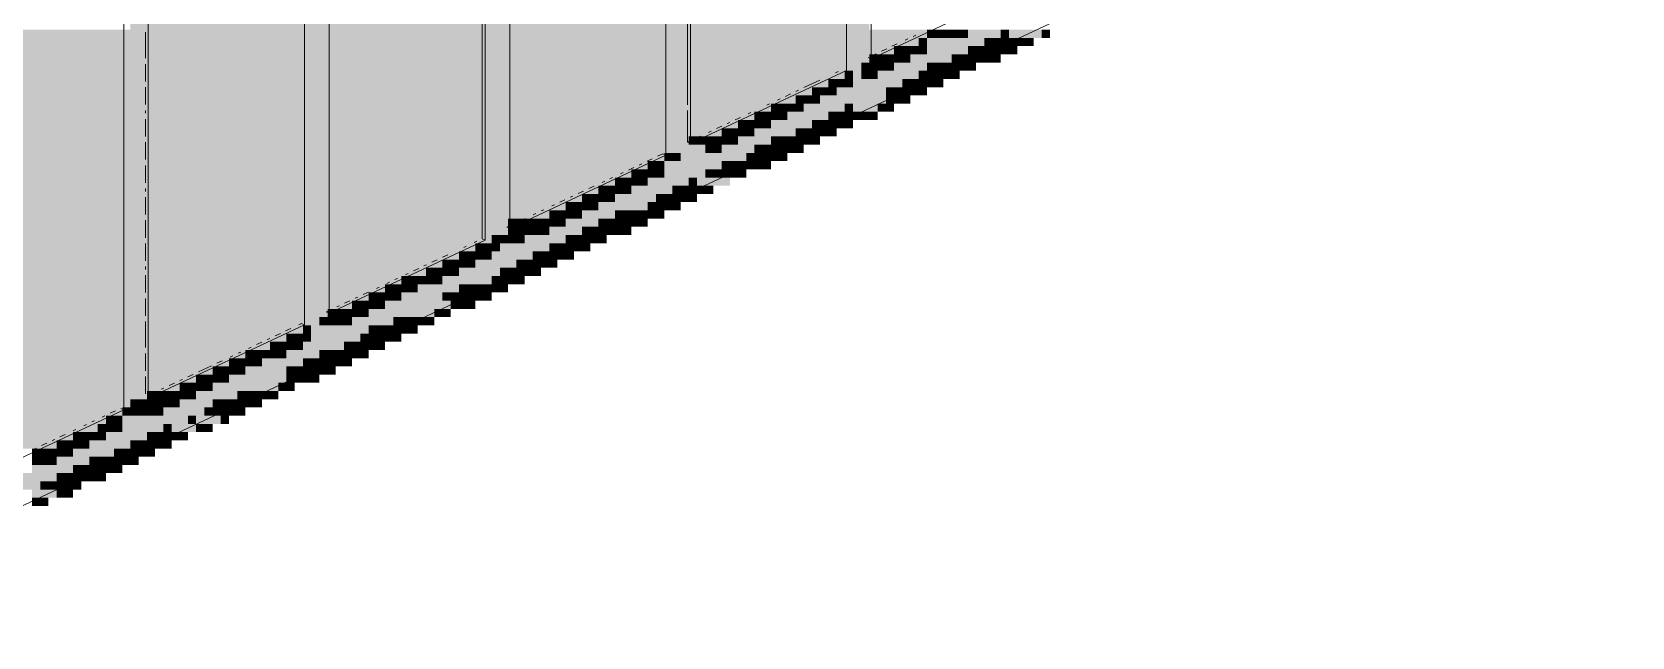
# Model space of a CAD drawing. Header units: millimetres. Extents: x 5 to 1315, y 5 to 292.
# Drawn here: x 1124.16 to 1156.63, y 166.67 to 178.95 of the extents above; entities that cross this region are included whole.
import ezdxf

# ---------------------------------------------------------------- set-up
doc = ezdxf.new("R2010")
doc.units = ezdxf.units.MM
doc.layers.add('EXISTING', color=7, linetype='Continuous')
doc.layers.add('IMAGES', color=7, linetype='Continuous')

# ---------------------------------------------------------------- blocks, each defined once
blk = doc.blocks.new('SHEET_03')
at = {"layer": 'EXISTING', "color": 250, "lineweight": 9}
for p, q in [((241.188, 187.567), (241.188, 178.409)), ((240.688, 178.174), (240.688, 187.333)), ((237.521, 185.846), (237.521, 176.687)), ((237.021, 176.453), (237.021, 185.611)), ((256.632, 184.674), (218.293, 166.675)), ((233.295, 174.758), (233.295, 183.917)), ((233.354, 174.731), (233.354, 183.889)), ((233.854, 184.124), (233.854, 174.966)), ((237.463, 177.478), (237.463, 183.231)), ((230.187, 182.402), (230.187, 173.244)), ((229.687, 173.009), (229.687, 182.168)), ((226.519, 180.681), (226.519, 171.522)), ((226.019, 171.288), (226.019, 180.446)), ((244.355, 179.896), (241.188, 178.409)), ((226.461, 178.419), (226.461, 178.947)), ((241.398, 178.562), (241.506, 178.613)), ((241.613, 178.663), (241.72, 178.714)), ((241.881, 178.789), (241.935, 178.814)), ((242.043, 178.865), (242.096, 178.89)), ((226.461, 177.949), (226.461, 178.301)), ((241.188, 178.409), (241.13, 178.436)), ((241.237, 178.487), (241.291, 178.512)), ((240.688, 178.174), (237.521, 176.687)), ((239.825, 177.824), (240.147, 177.975)), ((240.469, 178.126), (240.523, 178.151)), ((226.461, 177.479), (226.461, 177.831)), ((239.449, 177.647), (239.556, 177.698)), ((239.664, 177.748), (239.717, 177.773)), ((226.461, 177.303), (226.461, 177.362)), ((237.463, 176.715), (237.463, 177.361)), ((238.697, 177.294), (238.751, 177.32)), ((239.073, 177.471), (239.127, 177.496)), ((239.288, 177.572), (239.342, 177.597)), ((226.461, 176.833), (226.461, 177.186)), ((238.053, 176.992), (238.161, 177.042)), ((238.268, 177.093), (238.322, 177.118)), ((238.429, 177.168), (238.536, 177.219)), ((226.461, 176.364), (226.461, 176.716)), ((237.463, 176.715), (237.57, 176.765)), ((237.521, 176.687), (237.463, 176.715)), ((237.677, 176.816), (237.731, 176.841)), ((237.892, 176.916), (237.946, 176.942)), ((237.021, 176.453), (233.854, 174.966)), ((236.641, 176.329), (236.748, 176.379)), ((236.855, 176.43), (236.963, 176.48)), ((236.963, 176.48), (237.021, 176.453)), ((226.461, 175.894), (226.461, 176.246)), ((236.104, 176.077), (236.157, 176.102)), ((236.265, 176.152), (236.372, 176.203)), ((236.48, 176.253), (236.533, 176.278)), ((226.461, 175.718), (226.461, 175.777)), ((235.245, 175.674), (235.352, 175.724)), ((235.46, 175.774), (235.567, 175.825)), ((235.728, 175.9), (235.782, 175.926)), ((235.889, 175.976), (235.943, 176.001)), ((226.461, 175.248), (226.461, 175.601)), ((234.708, 175.422), (234.762, 175.447)), ((234.869, 175.497), (234.976, 175.548)), ((235.084, 175.598), (235.138, 175.623)), ((226.461, 174.779), (226.461, 175.131)), ((233.796, 174.993), (233.957, 175.069)), ((234.118, 175.144), (234.171, 175.17)), ((234.332, 175.245), (234.386, 175.27)), ((234.493, 175.321), (234.547, 175.346)), ((233.354, 174.731), (230.187, 173.244)), ((233.295, 174.758), (233.354, 174.731)), ((233.854, 174.966), (233.796, 174.993)), ((226.461, 174.309), (226.461, 174.661)), ((232.49, 174.38), (232.598, 174.431)), ((232.92, 174.582), (232.973, 174.607)), ((233.134, 174.683), (233.188, 174.708)), ((226.461, 174.133), (226.461, 174.192)), ((231.9, 174.103), (232.007, 174.154)), ((232.114, 174.204), (232.168, 174.229)), ((232.276, 174.28), (232.383, 174.33)), ((226.461, 173.663), (226.461, 174.016)), ((231.148, 173.75), (231.202, 173.776)), ((231.363, 173.851), (231.417, 173.876)), ((231.524, 173.927), (231.578, 173.952)), ((231.739, 174.028), (231.792, 174.053)), ((226.461, 173.194), (226.461, 173.546)), ((230.504, 173.448), (230.611, 173.498)), ((230.719, 173.549), (230.772, 173.574)), ((230.88, 173.624), (230.987, 173.675)), ((230.128, 173.271), (230.182, 173.297)), ((230.187, 173.244), (230.128, 173.271)), ((230.343, 173.372), (230.397, 173.397)), ((226.461, 172.548), (226.461, 173.076)), ((229.687, 173.009), (226.519, 171.522)), ((229.091, 172.785), (229.199, 172.835)), ((229.306, 172.885), (229.414, 172.936)), ((229.575, 173.011), (229.628, 173.037)), ((229.628, 173.037), (229.687, 173.009)), ((228.34, 172.432), (228.394, 172.457)), ((228.555, 172.533), (228.608, 172.558)), ((228.716, 172.608), (228.823, 172.659)), ((228.93, 172.709), (228.984, 172.734)), ((226.461, 172.078), (226.461, 172.43)), ((227.535, 172.054), (227.803, 172.18)), ((227.91, 172.23), (228.018, 172.281)), ((228.179, 172.356), (228.233, 172.381)), ((226.461, 171.609), (226.461, 171.961)), ((226.944, 171.777), (227.052, 171.827)), ((227.159, 171.877), (227.213, 171.903)), ((227.32, 171.953), (227.427, 172.003)), ((226.568, 171.6), (226.622, 171.625)), ((226.783, 171.701), (226.837, 171.726)), ((226.019, 171.288), (222.852, 169.801)), ((225.585, 171.139), (225.639, 171.164)), ((225.746, 171.214), (225.854, 171.265)), ((225.961, 171.315), (226.019, 171.288)), ((224.995, 170.861), (225.048, 170.887)), ((225.209, 170.962), (225.263, 170.987)), ((225.371, 171.038), (225.424, 171.063)), ((224.19, 170.483), (224.243, 170.509)), ((224.351, 170.559), (224.458, 170.609)), ((224.565, 170.66), (224.619, 170.685)), ((224.726, 170.735), (224.834, 170.786))]:
    blk.add_line(p, q, dxfattribs=at)
at = {"layer": 'IMAGES', "color": 7}
for points in [[(240.655, 178.167), (240.821, 178.167), (240.655, 187.333), (240.821, 187.333)], [(240.821, 178), (240.988, 178), (240.821, 187.333), (240.988, 187.333)], [(240.988, 178.333), (241.154, 178.333), (240.988, 187.333), (241.154, 187.333)], [(237.322, 176.667), (237.488, 176.667), (237.322, 185.833), (237.488, 185.833)], [(237.488, 178), (240.655, 178), (237.488, 185.833), (240.655, 185.833)], [(237.155, 176.667), (237.322, 176.667), (237.155, 185.5), (237.322, 185.5)], [(233.656, 174.833), (233.822, 174.833), (233.656, 184.167), (233.822, 184.167)], [(233.822, 176.5), (237.155, 176.5), (233.822, 184.167), (237.155, 184.167)], [(233.323, 174.667), (233.489, 174.667), (233.323, 183.833), (233.489, 183.833)], [(233.489, 174.833), (233.656, 174.833), (233.489, 183.833), (233.656, 183.833)], [(229.823, 172.833), (229.99, 172.833), (229.823, 182.333), (229.99, 182.333)], [(229.99, 173.167), (230.156, 173.167), (229.99, 182.333), (230.156, 182.333)], [(230.156, 174.667), (233.323, 174.667), (230.156, 182.5), (233.323, 182.5)], [(229.657, 173), (229.823, 173), (229.657, 182), (229.823, 182)], [(226.324, 171.5), (226.49, 171.5), (226.324, 180.667), (226.49, 180.667)], [(226.49, 172.833), (229.657, 172.833), (226.49, 180.667), (229.657, 180.667)], [(226.157, 171.5), (226.324, 171.5), (226.157, 180.333), (226.324, 180.333)], [(222.825, 171.333), (226.157, 171.333), (222.825, 179), (226.157, 179)], [(241.154, 178.833), (242.321, 178.833), (241.154, 179), (242.321, 179)], [(242.321, 178.833), (242.488, 178.833), (242.321, 179), (242.488, 179)], [(242.488, 178.833), (242.654, 178.833), (242.488, 179), (242.654, 179)], [(242.654, 178.833), (242.821, 178.833), (242.654, 179), (242.821, 179)], [(242.821, 178.833), (243.154, 178.833), (242.821, 179), (243.154, 179)], [(243.154, 178.833), (243.821, 178.833), (243.154, 179), (243.821, 179)], [(243.821, 178.833), (243.987, 178.833), (243.821, 179), (243.987, 179)], [(243.987, 178.833), (244.654, 178.833), (243.987, 179), (244.654, 179)], [(244.654, 178.833), (244.82, 178.833), (244.654, 179), (244.82, 179)], [(241.154, 178.667), (242.154, 178.667), (241.154, 178.833), (242.154, 178.833)], [(241.154, 178.5), (241.654, 178.5), (241.154, 178.667), (241.654, 178.667)], [(241.654, 178.5), (241.821, 178.5), (241.654, 178.667), (241.821, 178.667)], [(241.821, 178.5), (242.154, 178.5), (241.821, 178.667), (242.154, 178.667)], [(242.154, 178.667), (242.321, 178.667), (242.154, 178.833), (242.321, 178.833)], [(242.154, 178.5), (242.321, 178.5), (242.154, 178.667), (242.321, 178.667)], [(242.321, 178.667), (242.821, 178.667), (242.321, 178.833), (242.821, 178.833)], [(242.321, 178.5), (243.154, 178.5), (242.321, 178.667), (243.154, 178.667)], [(242.821, 178.667), (243.487, 178.667), (242.821, 178.833), (243.487, 178.833)], [(243.154, 178.5), (243.321, 178.5), (243.154, 178.667), (243.321, 178.667)], [(243.321, 178.5), (243.487, 178.5), (243.321, 178.667), (243.487, 178.667)], [(243.487, 178.667), (243.654, 178.667), (243.487, 178.833), (243.654, 178.833)], [(243.487, 178.5), (243.654, 178.5), (243.487, 178.667), (243.654, 178.667)], [(243.654, 178.667), (243.821, 178.667), (243.654, 178.833), (243.821, 178.833)], [(243.654, 178.5), (243.821, 178.5), (243.654, 178.667), (243.821, 178.667)], [(243.821, 178.667), (244.154, 178.667), (243.821, 178.833), (244.154, 178.833)], [(243.821, 178.5), (243.987, 178.5), (243.821, 178.667), (243.987, 178.667)], [(243.987, 178.5), (244.154, 178.5), (243.987, 178.667), (244.154, 178.667)], [(244.154, 178.667), (244.32, 178.667), (244.154, 178.833), (244.32, 178.833)], [(244.32, 178.667), (244.487, 178.667), (244.32, 178.833), (244.487, 178.833)], [(240.988, 178.167), (241.321, 178.167), (240.988, 178.333), (241.321, 178.333)], [(241.154, 178.333), (241.321, 178.333), (241.154, 178.5), (241.321, 178.5)], [(241.321, 178.333), (241.488, 178.333), (241.321, 178.5), (241.488, 178.5)], [(241.321, 178.167), (241.654, 178.167), (241.321, 178.333), (241.654, 178.333)], [(241.488, 178.333), (241.654, 178.333), (241.488, 178.5), (241.654, 178.5)], [(241.654, 178.333), (241.988, 178.333), (241.654, 178.5), (241.988, 178.5)], [(241.654, 178.167), (242.321, 178.167), (241.654, 178.333), (242.321, 178.333)], [(241.988, 178.333), (242.821, 178.333), (241.988, 178.5), (242.821, 178.5)], [(242.321, 178.167), (242.654, 178.167), (242.321, 178.333), (242.654, 178.333)], [(242.654, 178.167), (242.821, 178.167), (242.654, 178.333), (242.821, 178.333)], [(242.821, 178.333), (242.987, 178.333), (242.821, 178.5), (242.987, 178.5)], [(242.821, 178.167), (243.154, 178.167), (242.821, 178.333), (243.154, 178.333)], [(242.987, 178.333), (243.154, 178.333), (242.987, 178.5), (243.154, 178.5)], [(243.154, 178.333), (243.321, 178.333), (243.154, 178.5), (243.321, 178.5)], [(243.154, 178.167), (243.321, 178.167), (243.154, 178.333), (243.321, 178.333)], [(243.321, 178.333), (243.654, 178.333), (243.321, 178.5), (243.654, 178.5)], [(243.654, 178.333), (243.821, 178.333), (243.654, 178.5), (243.821, 178.5)], [(237.488, 177.833), (240.321, 177.833), (237.488, 178), (240.321, 178)], [(240.321, 177.833), (240.488, 177.833), (240.321, 178), (240.488, 178)], [(240.488, 177.833), (240.655, 177.833), (240.488, 178), (240.655, 178)], [(240.655, 178), (240.821, 178), (240.655, 178.167), (240.821, 178.167)], [(240.655, 177.833), (240.821, 177.833), (240.655, 178), (240.821, 178)], [(240.821, 177.833), (241.821, 177.833), (240.821, 178), (241.821, 178)], [(240.988, 178), (241.154, 178), (240.988, 178.167), (241.154, 178.167)], [(241.154, 178), (241.321, 178), (241.154, 178.167), (241.321, 178.167)], [(241.321, 178), (242.154, 178), (241.321, 178.167), (242.154, 178.167)], [(241.821, 177.833), (241.988, 177.833), (241.821, 178), (241.988, 178)], [(241.988, 177.833), (242.154, 177.833), (241.988, 178), (242.154, 178)], [(242.154, 178), (242.321, 178), (242.154, 178.167), (242.321, 178.167)], [(242.154, 177.833), (242.488, 177.833), (242.154, 178), (242.488, 178)], [(242.321, 178), (242.488, 178), (242.321, 178.167), (242.488, 178.167)], [(242.488, 178), (242.654, 178), (242.488, 178.167), (242.654, 178.167)], [(242.488, 177.833), (242.654, 177.833), (242.488, 178), (242.654, 178)], [(242.654, 178), (242.821, 178), (242.654, 178.167), (242.821, 178.167)], [(242.821, 178), (242.987, 178), (242.821, 178.167), (242.987, 178.167)], [(237.488, 177.667), (239.988, 177.667), (237.488, 177.833), (239.988, 177.833)], [(237.488, 177.5), (239.655, 177.5), (237.488, 177.667), (239.655, 177.667)], [(239.655, 177.5), (239.821, 177.5), (239.655, 177.667), (239.821, 177.667)], [(239.821, 177.5), (239.988, 177.5), (239.821, 177.667), (239.988, 177.667)], [(239.988, 177.667), (240.155, 177.667), (239.988, 177.833), (240.155, 177.833)], [(239.988, 177.5), (240.155, 177.5), (239.988, 177.667), (240.155, 177.667)], [(240.155, 177.667), (240.321, 177.667), (240.155, 177.833), (240.321, 177.833)], [(240.155, 177.5), (240.988, 177.5), (240.155, 177.667), (240.988, 177.667)], [(240.321, 177.667), (240.488, 177.667), (240.321, 177.833), (240.488, 177.833)], [(240.488, 177.667), (241.488, 177.667), (240.488, 177.833), (241.488, 177.833)], [(240.988, 177.5), (241.488, 177.5), (240.988, 177.667), (241.488, 177.667)], [(241.488, 177.667), (241.654, 177.667), (241.488, 177.833), (241.654, 177.833)], [(241.488, 177.5), (241.654, 177.5), (241.488, 177.667), (241.654, 177.667)], [(241.654, 177.5), (241.821, 177.5), (241.654, 177.833), (241.821, 177.833)], [(241.821, 177.667), (242.154, 177.667), (241.821, 177.833), (242.154, 177.833)], [(241.821, 177.5), (241.988, 177.5), (241.821, 177.667), (241.988, 177.667)], [(242.154, 177.667), (242.321, 177.667), (242.154, 177.833), (242.321, 177.833)], [(237.488, 177.333), (239.155, 177.333), (237.488, 177.5), (239.155, 177.5)], [(237.488, 177.167), (238.822, 177.167), (237.488, 177.333), (238.822, 177.333)], [(238.822, 177.167), (239.155, 177.167), (238.822, 177.333), (239.155, 177.333)], [(239.155, 177.333), (239.321, 177.333), (239.155, 177.5), (239.321, 177.5)], [(239.155, 177.167), (239.321, 177.167), (239.155, 177.333), (239.321, 177.333)], [(239.321, 177.333), (239.655, 177.333), (239.321, 177.5), (239.655, 177.5)], [(239.321, 177.167), (239.488, 177.167), (239.321, 177.333), (239.488, 177.333)], [(239.488, 177.167), (240.321, 177.167), (239.488, 177.333), (240.321, 177.333)], [(239.655, 177.333), (239.821, 177.333), (239.655, 177.5), (239.821, 177.5)], [(239.821, 177.333), (240.655, 177.333), (239.821, 177.5), (240.655, 177.5)], [(240.321, 177.167), (240.488, 177.167), (240.321, 177.333), (240.488, 177.333)], [(240.488, 177.167), (240.655, 177.167), (240.488, 177.333), (240.655, 177.333)], [(240.655, 177.333), (240.821, 177.333), (240.655, 177.5), (240.821, 177.5)], [(240.655, 177.167), (240.988, 177.167), (240.655, 177.333), (240.988, 177.333)], [(240.821, 177.333), (241.321, 177.333), (240.821, 177.5), (241.321, 177.5)], [(240.988, 177.167), (241.154, 177.167), (240.988, 177.333), (241.154, 177.333)], [(241.154, 177.167), (241.321, 177.167), (241.154, 177.333), (241.321, 177.333)], [(241.321, 177.333), (241.488, 177.333), (241.321, 177.5), (241.488, 177.5)], [(241.488, 177.333), (241.654, 177.333), (241.488, 177.5), (241.654, 177.5)], [(237.488, 177), (238.488, 177), (237.488, 177.167), (238.488, 177.167)], [(237.488, 176.833), (238.155, 176.833), (237.488, 177), (238.155, 177)], [(238.155, 176.833), (238.322, 176.833), (238.155, 177), (238.322, 177)], [(238.322, 176.833), (238.488, 176.833), (238.322, 177), (238.488, 177)], [(238.488, 177), (238.655, 177), (238.488, 177.167), (238.655, 177.167)], [(238.488, 176.833), (238.822, 176.833), (238.488, 177), (238.822, 177)], [(238.655, 177), (238.822, 177), (238.655, 177.167), (238.822, 177.167)], [(238.822, 177), (239.155, 177), (238.822, 177.167), (239.155, 177.167)], [(238.822, 176.833), (239.655, 176.833), (238.822, 177), (239.655, 177)], [(239.155, 177), (239.988, 177), (239.155, 177.167), (239.988, 177.167)], [(239.655, 176.833), (239.821, 176.833), (239.655, 177), (239.821, 177)], [(239.821, 176.833), (239.988, 176.833), (239.821, 177), (239.988, 177)], [(239.988, 177), (240.155, 177), (239.988, 177.167), (240.155, 177.167)], [(239.988, 176.833), (240.155, 176.833), (239.988, 177), (240.155, 177)], [(240.155, 177), (240.321, 177), (240.155, 177.167), (240.321, 177.167)], [(240.155, 176.833), (240.488, 176.833), (240.155, 177), (240.488, 177)], [(240.321, 177), (240.488, 177), (240.321, 177.167), (240.488, 177.167)], [(240.488, 177), (240.655, 177), (240.488, 177.167), (240.655, 177.167)], [(240.655, 177), (240.821, 177), (240.655, 177.167), (240.821, 177.167)], [(237.155, 176.5), (237.822, 176.5), (237.155, 176.667), (237.822, 176.667)], [(237.488, 176.667), (237.822, 176.667), (237.488, 176.833), (237.822, 176.833)], [(237.822, 176.667), (237.988, 176.667), (237.822, 176.833), (237.988, 176.833)], [(237.822, 176.5), (238.155, 176.5), (237.822, 176.667), (238.155, 176.667)], [(237.988, 176.667), (238.155, 176.667), (237.988, 176.833), (238.155, 176.833)], [(238.155, 176.667), (238.488, 176.667), (238.155, 176.833), (238.488, 176.833)], [(238.155, 176.5), (238.822, 176.5), (238.155, 176.667), (238.822, 176.667)], [(238.488, 176.667), (239.155, 176.667), (238.488, 176.833), (239.155, 176.833)], [(238.822, 176.5), (239.155, 176.5), (238.822, 176.667), (239.155, 176.667)], [(239.155, 176.667), (239.488, 176.667), (239.155, 176.833), (239.488, 176.833)], [(239.155, 176.5), (239.321, 176.5), (239.155, 176.667), (239.321, 176.667)], [(239.321, 176.5), (239.488, 176.5), (239.321, 176.667), (239.488, 176.667)], [(239.488, 176.667), (239.655, 176.667), (239.488, 176.833), (239.655, 176.833)], [(239.488, 176.5), (239.655, 176.5), (239.488, 176.667), (239.655, 176.667)], [(239.655, 176.667), (239.988, 176.667), (239.655, 176.833), (239.988, 176.833)], [(239.655, 176.5), (239.821, 176.5), (239.655, 176.667), (239.821, 176.667)], [(239.988, 176.667), (240.155, 176.667), (239.988, 176.833), (240.155, 176.833)], [(233.822, 176.333), (236.989, 176.333), (233.822, 176.5), (236.989, 176.5)], [(236.989, 176.333), (237.155, 176.333), (236.989, 176.5), (237.155, 176.5)], [(237.155, 176.333), (237.322, 176.333), (237.155, 176.5), (237.322, 176.5)], [(237.322, 176.333), (237.822, 176.333), (237.322, 176.5), (237.822, 176.5)], [(237.822, 176.333), (238.655, 176.333), (237.822, 176.5), (238.655, 176.5)], [(238.655, 176.333), (238.822, 176.333), (238.655, 176.5), (238.822, 176.5)], [(238.822, 176.333), (238.988, 176.333), (238.822, 176.5), (238.988, 176.5)], [(238.988, 176.333), (239.321, 176.333), (238.988, 176.5), (239.321, 176.5)], [(239.321, 176.333), (239.488, 176.333), (239.321, 176.5), (239.488, 176.5)], [(233.822, 176.167), (236.655, 176.167), (233.822, 176.333), (236.655, 176.333)], [(233.822, 176), (236.322, 176), (233.822, 176.167), (236.322, 176.167)], [(236.322, 176), (236.489, 176), (236.322, 176.167), (236.489, 176.167)], [(236.489, 176), (236.655, 176), (236.489, 176.167), (236.655, 176.167)], [(236.655, 176.167), (236.822, 176.167), (236.655, 176.333), (236.822, 176.333)], [(236.655, 176), (236.822, 176), (236.655, 176.167), (236.822, 176.167)], [(236.822, 176.167), (236.989, 176.167), (236.822, 176.333), (236.989, 176.333)], [(236.822, 176), (236.989, 176), (236.822, 176.167), (236.989, 176.167)], [(236.989, 176.167), (238.155, 176.167), (236.989, 176.333), (238.155, 176.333)], [(236.989, 176), (237.822, 176), (236.989, 176.167), (237.822, 176.167)], [(237.822, 176), (237.988, 176), (237.822, 176.167), (237.988, 176.167)], [(237.988, 176), (238.155, 176), (237.988, 176.167), (238.155, 176.167)], [(238.155, 176.167), (238.488, 176.167), (238.155, 176.333), (238.488, 176.333)], [(238.155, 176), (238.322, 176), (238.155, 176.167), (238.322, 176.167)], [(238.322, 176), (238.488, 176), (238.322, 176.167), (238.488, 176.167)], [(238.488, 176.167), (238.655, 176.167), (238.488, 176.333), (238.655, 176.333)], [(238.488, 176), (238.655, 176), (238.488, 176.167), (238.655, 176.167)], [(238.655, 176.167), (238.988, 176.167), (238.655, 176.333), (238.988, 176.333)], [(238.988, 176.167), (239.155, 176.167), (238.988, 176.333), (239.155, 176.333)], [(233.822, 175.833), (235.989, 175.833), (233.822, 176), (235.989, 176)], [(233.822, 175.667), (235.655, 175.667), (233.822, 175.833), (235.655, 175.833)], [(235.655, 175.667), (235.822, 175.667), (235.655, 175.833), (235.822, 175.833)], [(235.822, 175.667), (236.155, 175.667), (235.822, 175.833), (236.155, 175.833)], [(235.989, 175.833), (236.155, 175.833), (235.989, 176), (236.155, 176)], [(236.155, 175.833), (236.489, 175.833), (236.155, 176), (236.489, 176)], [(236.155, 175.667), (236.322, 175.667), (236.155, 175.833), (236.322, 175.833)], [(236.322, 175.667), (237.155, 175.667), (236.322, 175.833), (237.155, 175.833)], [(236.489, 175.833), (236.655, 175.833), (236.489, 176), (236.655, 176)], [(236.655, 175.833), (237.488, 175.833), (236.655, 176), (237.488, 176)], [(237.155, 175.667), (237.322, 175.667), (237.155, 175.833), (237.322, 175.833)], [(237.322, 175.5), (237.488, 175.5), (237.322, 175.833), (237.488, 175.833)], [(237.488, 175.833), (237.655, 175.833), (237.488, 176), (237.655, 176)], [(237.488, 175.667), (237.822, 175.667), (237.488, 175.833), (237.822, 175.833)], [(237.655, 175.833), (238.322, 175.833), (237.655, 176), (238.322, 176)], [(237.822, 175.667), (237.988, 175.667), (237.822, 175.833), (237.988, 175.833)], [(233.822, 175.5), (235.322, 175.5), (233.822, 175.667), (235.322, 175.667)], [(233.822, 175.333), (234.989, 175.333), (233.822, 175.5), (234.989, 175.5)], [(234.989, 175.333), (235.156, 175.333), (234.989, 175.5), (235.156, 175.5)], [(235.156, 175.333), (235.322, 175.333), (235.156, 175.5), (235.322, 175.5)], [(235.322, 175.5), (235.489, 175.5), (235.322, 175.667), (235.489, 175.667)], [(235.322, 175.333), (235.655, 175.333), (235.322, 175.5), (235.655, 175.5)], [(235.489, 175.5), (235.655, 175.5), (235.489, 175.667), (235.655, 175.667)], [(235.655, 175.5), (235.989, 175.5), (235.655, 175.667), (235.989, 175.667)], [(235.655, 175.333), (236.655, 175.333), (235.655, 175.5), (236.655, 175.5)], [(235.989, 175.5), (236.822, 175.5), (235.989, 175.667), (236.822, 175.667)], [(236.655, 175.333), (236.822, 175.333), (236.655, 175.5), (236.822, 175.5)], [(236.822, 175.5), (236.989, 175.5), (236.822, 175.667), (236.989, 175.667)], [(236.822, 175.333), (237.155, 175.333), (236.822, 175.5), (237.155, 175.5)], [(236.989, 175.5), (237.155, 175.5), (236.989, 175.667), (237.155, 175.667)], [(237.155, 175.5), (237.322, 175.5), (237.155, 175.667), (237.322, 175.667)], [(237.155, 175.333), (237.322, 175.333), (237.155, 175.5), (237.322, 175.5)], [(237.488, 175.5), (237.655, 175.5), (237.488, 175.667), (237.655, 175.667)], [(233.822, 175.167), (234.656, 175.167), (233.822, 175.333), (234.656, 175.333)], [(233.822, 175), (234.156, 175), (233.822, 175.167), (234.156, 175.167)], [(234.156, 175), (234.322, 175), (234.156, 175.167), (234.322, 175.167)], [(234.322, 175), (234.489, 175), (234.322, 175.167), (234.489, 175.167)], [(234.489, 175), (234.656, 175), (234.489, 175.167), (234.656, 175.167)], [(234.656, 175.167), (234.822, 175.167), (234.656, 175.333), (234.822, 175.333)], [(234.656, 175), (234.989, 175), (234.656, 175.167), (234.989, 175.167)], [(234.822, 175.167), (234.989, 175.167), (234.822, 175.333), (234.989, 175.333)], [(234.989, 175.167), (235.322, 175.167), (234.989, 175.333), (235.322, 175.333)], [(234.989, 175), (235.655, 175), (234.989, 175.167), (235.655, 175.167)], [(235.322, 175.167), (235.989, 175.167), (235.322, 175.333), (235.989, 175.333)], [(235.655, 175), (235.822, 175), (235.655, 175.167), (235.822, 175.167)], [(235.822, 175), (236.155, 175), (235.822, 175.167), (236.155, 175.167)], [(235.989, 175.167), (236.155, 175.167), (235.989, 175.333), (236.155, 175.333)], [(236.155, 175.167), (236.322, 175.167), (236.155, 175.333), (236.322, 175.333)], [(236.155, 175), (236.322, 175), (236.155, 175.167), (236.322, 175.167)], [(236.322, 175.167), (236.489, 175.167), (236.322, 175.333), (236.489, 175.333)], [(236.322, 175), (236.489, 175), (236.322, 175.167), (236.489, 175.167)], [(236.489, 175.167), (236.655, 175.167), (236.489, 175.333), (236.655, 175.333)], [(236.489, 175), (236.655, 175), (236.489, 175.167), (236.655, 175.167)], [(236.655, 175.167), (236.822, 175.167), (236.655, 175.333), (236.822, 175.333)], [(236.822, 175.167), (236.989, 175.167), (236.822, 175.333), (236.989, 175.333)], [(233.489, 174.5), (233.656, 174.5), (233.489, 174.833), (233.656, 174.833)], [(233.656, 174.667), (233.989, 174.667), (233.656, 174.833), (233.989, 174.833)], [(233.822, 174.833), (233.989, 174.833), (233.822, 175), (233.989, 175)], [(233.989, 174.833), (234.156, 174.833), (233.989, 175), (234.156, 175)], [(233.989, 174.667), (234.156, 174.667), (233.989, 174.833), (234.156, 174.833)], [(234.156, 174.833), (234.322, 174.833), (234.156, 175), (234.322, 175)], [(234.156, 174.667), (234.989, 174.667), (234.156, 174.833), (234.989, 174.833)], [(234.322, 174.833), (234.656, 174.833), (234.322, 175), (234.656, 175)], [(234.656, 174.833), (235.322, 174.833), (234.656, 175), (235.322, 175)], [(234.989, 174.667), (235.156, 174.667), (234.989, 174.833), (235.156, 174.833)], [(235.156, 174.667), (235.322, 174.667), (235.156, 174.833), (235.322, 174.833)], [(235.322, 174.833), (235.489, 174.833), (235.322, 175), (235.489, 175)], [(235.322, 174.667), (235.489, 174.667), (235.322, 174.833), (235.489, 174.833)], [(235.489, 174.833), (235.822, 174.833), (235.489, 175), (235.822, 175)], [(235.489, 174.667), (235.822, 174.667), (235.489, 174.833), (235.822, 174.833)], [(235.822, 174.833), (236.155, 174.833), (235.822, 175), (236.155, 175)], [(236.155, 174.833), (236.322, 174.833), (236.155, 175), (236.322, 175)], [(230.156, 174.5), (233.156, 174.5), (230.156, 174.667), (233.156, 174.667)], [(230.156, 174.333), (232.823, 174.333), (230.156, 174.5), (232.823, 174.5)], [(232.823, 174.333), (232.989, 174.333), (232.823, 174.5), (232.989, 174.5)], [(232.989, 174.333), (233.156, 174.333), (232.989, 174.5), (233.156, 174.5)], [(233.156, 174.5), (233.489, 174.5), (233.156, 174.667), (233.489, 174.667)], [(233.156, 174.333), (233.323, 174.333), (233.156, 174.5), (233.323, 174.5)], [(233.323, 174.333), (233.489, 174.333), (233.323, 174.5), (233.489, 174.5)], [(233.489, 174.333), (234.322, 174.333), (233.489, 174.5), (234.322, 174.5)], [(233.656, 174.5), (234.656, 174.5), (233.656, 174.667), (234.656, 174.667)], [(234.322, 174.333), (234.489, 174.333), (234.322, 174.5), (234.489, 174.5)], [(234.489, 174.333), (234.656, 174.333), (234.489, 174.5), (234.656, 174.5)], [(234.656, 174.5), (234.822, 174.5), (234.656, 174.667), (234.822, 174.667)], [(234.656, 174.333), (234.822, 174.333), (234.656, 174.5), (234.822, 174.5)], [(234.822, 174.333), (234.989, 174.333), (234.822, 174.667), (234.989, 174.667)], [(234.989, 174.5), (235.156, 174.5), (234.989, 174.667), (235.156, 174.667)], [(234.989, 174.333), (235.156, 174.333), (234.989, 174.5), (235.156, 174.5)], [(235.156, 174.5), (235.322, 174.5), (235.156, 174.667), (235.322, 174.667)], [(235.322, 174.5), (235.489, 174.5), (235.322, 174.667), (235.489, 174.667)], [(230.156, 174.167), (232.489, 174.167), (230.156, 174.333), (232.489, 174.333)], [(230.156, 174), (232.156, 174), (230.156, 174.167), (232.156, 174.167)], [(232.156, 174), (232.323, 174), (232.156, 174.167), (232.323, 174.167)], [(232.323, 174), (232.489, 174), (232.323, 174.167), (232.489, 174.167)], [(232.489, 174.167), (232.656, 174.167), (232.489, 174.333), (232.656, 174.333)], [(232.489, 174), (232.823, 174), (232.489, 174.167), (232.823, 174.167)], [(232.656, 174.167), (232.823, 174.167), (232.656, 174.333), (232.823, 174.333)], [(232.823, 174.167), (232.989, 174.167), (232.823, 174.333), (232.989, 174.333)], [(232.823, 174), (233.656, 174), (232.823, 174.167), (233.656, 174.167)], [(232.989, 174.167), (233.156, 174.167), (232.989, 174.333), (233.156, 174.333)], [(233.156, 174.167), (233.989, 174.167), (233.156, 174.333), (233.989, 174.333)], [(233.656, 174), (233.822, 174), (233.656, 174.167), (233.822, 174.167)], [(233.822, 174), (233.989, 174), (233.822, 174.167), (233.989, 174.167)], [(233.989, 174.167), (234.156, 174.167), (233.989, 174.333), (234.156, 174.333)], [(233.989, 174), (234.156, 174), (233.989, 174.167), (234.156, 174.167)], [(234.156, 174), (234.322, 174), (234.156, 174.333), (234.322, 174.333)], [(234.322, 174.167), (234.656, 174.167), (234.322, 174.333), (234.656, 174.333)], [(234.322, 174), (234.489, 174), (234.322, 174.167), (234.489, 174.167)], [(234.656, 174.167), (234.822, 174.167), (234.656, 174.333), (234.822, 174.333)], [(230.156, 173.833), (231.656, 173.833), (230.156, 174), (231.656, 174)], [(230.156, 173.667), (231.323, 173.667), (230.156, 173.833), (231.323, 173.833)], [(231.323, 173.667), (231.49, 173.667), (231.323, 173.833), (231.49, 173.833)], [(231.49, 173.667), (231.656, 173.667), (231.49, 173.833), (231.656, 173.833)], [(231.656, 173.833), (231.823, 173.833), (231.656, 174), (231.823, 174)], [(231.656, 173.667), (231.823, 173.667), (231.656, 173.833), (231.823, 173.833)], [(231.823, 173.833), (231.989, 173.833), (231.823, 174), (231.989, 174)], [(231.823, 173.667), (231.989, 173.667), (231.823, 173.833), (231.989, 173.833)], [(231.989, 173.833), (232.156, 173.833), (231.989, 174), (232.156, 174)], [(231.989, 173.667), (232.823, 173.667), (231.989, 173.833), (232.823, 173.833)], [(232.156, 173.833), (232.489, 173.833), (232.156, 174), (232.489, 174)], [(232.489, 173.833), (233.489, 173.833), (232.489, 174), (233.489, 174)], [(232.823, 173.667), (232.989, 173.667), (232.823, 173.833), (232.989, 173.833)], [(232.989, 173.667), (233.156, 173.667), (232.989, 173.833), (233.156, 173.833)], [(233.156, 173.667), (233.323, 173.667), (233.156, 173.833), (233.323, 173.833)], [(233.323, 173.667), (233.489, 173.667), (233.323, 173.833), (233.489, 173.833)], [(233.489, 173.833), (233.656, 173.833), (233.489, 174), (233.656, 174)], [(233.489, 173.667), (233.656, 173.667), (233.489, 173.833), (233.656, 173.833)], [(233.656, 173.833), (233.822, 173.833), (233.656, 174), (233.822, 174)], [(233.656, 173.667), (233.822, 173.667), (233.656, 173.833), (233.822, 173.833)], [(233.822, 173.833), (234.156, 173.833), (233.822, 174), (234.156, 174)], [(230.156, 173.5), (230.99, 173.5), (230.156, 173.667), (230.99, 173.667)], [(230.156, 173.333), (230.656, 173.333), (230.156, 173.5), (230.656, 173.5)], [(230.656, 173.333), (230.823, 173.333), (230.656, 173.5), (230.823, 173.5)], [(230.823, 173.333), (230.99, 173.333), (230.823, 173.5), (230.99, 173.5)], [(230.99, 173.5), (231.156, 173.5), (230.99, 173.667), (231.156, 173.667)], [(230.99, 173.333), (231.323, 173.333), (230.99, 173.5), (231.323, 173.5)], [(231.156, 173.5), (231.49, 173.5), (231.156, 173.667), (231.49, 173.667)], [(231.323, 173.333), (232.656, 173.333), (231.323, 173.5), (232.656, 173.5)], [(231.49, 173.5), (231.656, 173.5), (231.49, 173.667), (231.656, 173.667)], [(231.656, 173.5), (232.489, 173.5), (231.656, 173.667), (232.489, 173.667)], [(232.489, 173.5), (232.656, 173.5), (232.489, 173.667), (232.656, 173.667)], [(232.656, 173.5), (232.989, 173.5), (232.656, 173.667), (232.989, 173.667)], [(232.656, 173.333), (232.989, 173.333), (232.656, 173.5), (232.989, 173.5)], [(232.989, 173.5), (233.156, 173.5), (232.989, 173.667), (233.156, 173.667)], [(232.989, 173.333), (233.156, 173.333), (232.989, 173.5), (233.156, 173.5)], [(233.156, 173.5), (233.323, 173.5), (233.156, 173.667), (233.323, 173.667)], [(233.323, 173.5), (233.489, 173.5), (233.323, 173.667), (233.489, 173.667)], [(229.99, 173), (230.323, 173), (229.99, 173.167), (230.323, 173.167)], [(230.156, 173.167), (230.323, 173.167), (230.156, 173.333), (230.323, 173.333)], [(230.323, 173.167), (230.49, 173.167), (230.323, 173.333), (230.49, 173.333)], [(230.323, 173), (230.656, 173), (230.323, 173.167), (230.656, 173.167)], [(230.49, 173.167), (230.656, 173.167), (230.49, 173.333), (230.656, 173.333)], [(230.656, 173.167), (230.99, 173.167), (230.656, 173.333), (230.99, 173.333)], [(230.656, 173), (231.49, 173), (230.656, 173.167), (231.49, 173.167)], [(230.99, 173.167), (231.823, 173.167), (230.99, 173.333), (231.823, 173.333)], [(231.49, 173), (231.656, 173), (231.49, 173.167), (231.656, 173.167)], [(231.656, 173), (231.823, 173), (231.656, 173.167), (231.823, 173.167)], [(231.823, 173.167), (232.323, 173.167), (231.823, 173.333), (232.323, 173.333)], [(231.823, 173), (231.989, 173), (231.823, 173.167), (231.989, 173.167)], [(231.989, 173), (232.156, 173), (231.989, 173.167), (232.156, 173.167)], [(232.156, 173), (232.323, 173), (232.156, 173.167), (232.323, 173.167)], [(232.323, 173.167), (232.489, 173.167), (232.323, 173.333), (232.489, 173.333)], [(232.489, 173.167), (232.656, 173.167), (232.489, 173.333), (232.656, 173.333)], [(226.49, 172.667), (229.323, 172.667), (226.49, 172.833), (229.323, 172.833)], [(229.323, 172.667), (229.49, 172.667), (229.323, 172.833), (229.49, 172.833)], [(229.49, 172.667), (229.657, 172.667), (229.49, 172.833), (229.657, 172.833)], [(229.657, 172.833), (229.823, 172.833), (229.657, 173), (229.823, 173)], [(229.657, 172.667), (229.823, 172.667), (229.657, 172.833), (229.823, 172.833)], [(229.823, 172.667), (230.823, 172.667), (229.823, 172.833), (230.823, 172.833)], [(229.99, 172.833), (230.99, 172.833), (229.99, 173), (230.99, 173)], [(230.823, 172.667), (230.99, 172.667), (230.823, 172.833), (230.99, 172.833)], [(230.99, 172.833), (231.323, 172.833), (230.99, 173), (231.323, 173)], [(230.99, 172.5), (231.156, 172.5), (230.99, 172.833), (231.156, 172.833)], [(231.156, 172.667), (231.49, 172.667), (231.156, 172.833), (231.49, 172.833)], [(231.323, 172.833), (231.49, 172.833), (231.323, 173), (231.49, 173)], [(231.49, 172.833), (231.823, 172.833), (231.49, 173), (231.823, 173)], [(231.49, 172.667), (231.656, 172.667), (231.49, 172.833), (231.656, 172.833)], [(231.823, 172.833), (231.989, 172.833), (231.823, 173), (231.989, 173)], [(226.49, 172.5), (228.99, 172.5), (226.49, 172.667), (228.99, 172.667)], [(226.49, 172.333), (228.49, 172.333), (226.49, 172.5), (228.49, 172.5)], [(228.49, 172.333), (228.823, 172.333), (228.49, 172.5), (228.823, 172.5)], [(228.823, 172.333), (228.99, 172.333), (228.823, 172.5), (228.99, 172.5)], [(228.99, 172.5), (229.157, 172.5), (228.99, 172.667), (229.157, 172.667)], [(228.99, 172.333), (229.323, 172.333), (228.99, 172.5), (229.323, 172.5)], [(229.157, 172.5), (229.323, 172.5), (229.157, 172.667), (229.323, 172.667)], [(229.323, 172.5), (229.657, 172.5), (229.323, 172.667), (229.657, 172.667)], [(229.323, 172.333), (229.99, 172.333), (229.323, 172.5), (229.99, 172.5)], [(229.657, 172.5), (230.49, 172.5), (229.657, 172.667), (230.49, 172.667)], [(229.99, 172.333), (230.156, 172.333), (229.99, 172.5), (230.156, 172.5)], [(230.156, 172.333), (230.323, 172.333), (230.156, 172.5), (230.323, 172.5)], [(230.323, 172.333), (230.49, 172.333), (230.323, 172.5), (230.49, 172.5)], [(230.49, 172.5), (230.656, 172.5), (230.49, 172.667), (230.656, 172.667)], [(230.49, 172.333), (230.656, 172.333), (230.49, 172.5), (230.656, 172.5)], [(230.656, 172.5), (230.823, 172.5), (230.656, 172.667), (230.823, 172.667)], [(230.656, 172.333), (230.823, 172.333), (230.656, 172.5), (230.823, 172.5)], [(230.823, 172.5), (230.99, 172.5), (230.823, 172.667), (230.99, 172.667)], [(230.823, 172.333), (230.99, 172.333), (230.823, 172.5), (230.99, 172.5)], [(231.156, 172.5), (231.323, 172.5), (231.156, 172.667), (231.323, 172.667)], [(226.49, 172.167), (228.157, 172.167), (226.49, 172.333), (228.157, 172.333)], [(226.49, 172), (227.824, 172), (226.49, 172.167), (227.824, 172.167)], [(227.824, 172), (227.99, 172), (227.824, 172.167), (227.99, 172.167)], [(227.99, 172), (228.157, 172), (227.99, 172.167), (228.157, 172.167)], [(228.157, 172.167), (228.49, 172.167), (228.157, 172.333), (228.49, 172.333)], [(228.157, 172), (228.49, 172), (228.157, 172.167), (228.49, 172.167)], [(228.49, 172.167), (228.657, 172.167), (228.49, 172.333), (228.657, 172.333)], [(228.49, 172), (229.323, 172), (228.49, 172.167), (229.323, 172.167)], [(228.657, 172.167), (228.823, 172.167), (228.657, 172.333), (228.823, 172.333)], [(228.823, 172.167), (229.657, 172.167), (228.823, 172.333), (229.657, 172.333)], [(229.323, 172), (229.49, 172), (229.323, 172.167), (229.49, 172.167)], [(229.49, 172), (229.657, 172), (229.49, 172.167), (229.657, 172.167)], [(229.657, 172.167), (229.823, 172.167), (229.657, 172.333), (229.823, 172.333)], [(229.657, 172), (229.823, 172), (229.657, 172.167), (229.823, 172.167)], [(229.823, 172.167), (229.99, 172.167), (229.823, 172.333), (229.99, 172.333)], [(229.823, 172), (229.99, 172), (229.823, 172.167), (229.99, 172.167)], [(229.99, 172.167), (230.156, 172.167), (229.99, 172.333), (230.156, 172.333)], [(229.99, 172), (230.156, 172), (229.99, 172.167), (230.156, 172.167)], [(230.156, 172.167), (230.323, 172.167), (230.156, 172.333), (230.323, 172.333)], [(230.156, 172), (230.323, 172), (230.156, 172.167), (230.323, 172.167)], [(230.323, 172.167), (230.49, 172.167), (230.323, 172.333), (230.49, 172.333)], [(230.49, 172.167), (230.656, 172.167), (230.49, 172.333), (230.656, 172.333)], [(226.49, 171.833), (227.49, 171.833), (226.49, 172), (227.49, 172)], [(226.49, 171.667), (227.157, 171.667), (226.49, 171.833), (227.157, 171.833)], [(227.157, 171.667), (227.324, 171.667), (227.157, 171.833), (227.324, 171.833)], [(227.324, 171.667), (227.49, 171.667), (227.324, 171.833), (227.49, 171.833)], [(227.49, 171.833), (227.657, 171.833), (227.49, 172), (227.657, 172)], [(227.49, 171.667), (227.824, 171.667), (227.49, 171.833), (227.824, 171.833)], [(227.657, 171.833), (227.824, 171.833), (227.657, 172), (227.824, 172)], [(227.824, 171.833), (228.157, 171.833), (227.824, 172), (228.157, 172)], [(227.824, 171.667), (228.657, 171.667), (227.824, 171.833), (228.657, 171.833)], [(228.157, 171.833), (229.323, 171.833), (228.157, 172), (229.323, 172)], [(228.657, 171.667), (229.157, 171.667), (228.657, 171.833), (229.157, 171.833)], [(229.157, 171.667), (229.323, 171.667), (229.157, 171.833), (229.323, 171.833)], [(229.323, 171.833), (229.657, 171.833), (229.323, 172), (229.657, 172)], [(229.323, 171.667), (229.49, 171.667), (229.323, 171.833), (229.49, 171.833)], [(229.657, 171.833), (229.823, 171.833), (229.657, 172), (229.823, 172)], [(229.823, 171.833), (229.99, 171.833), (229.823, 172), (229.99, 172)], [(226.157, 171.167), (226.49, 171.167), (226.157, 171.5), (226.49, 171.5)], [(226.49, 171.5), (226.824, 171.5), (226.49, 171.667), (226.824, 171.667)], [(226.49, 171.333), (226.657, 171.333), (226.49, 171.5), (226.657, 171.5)], [(226.657, 171.333), (226.824, 171.333), (226.657, 171.5), (226.824, 171.5)], [(226.824, 171.5), (226.99, 171.5), (226.824, 171.667), (226.99, 171.667)], [(226.824, 171.333), (226.99, 171.333), (226.824, 171.5), (226.99, 171.5)], [(226.99, 171.5), (227.157, 171.5), (226.99, 171.667), (227.157, 171.667)], [(226.99, 171.333), (227.157, 171.333), (226.99, 171.5), (227.157, 171.5)], [(227.157, 171.5), (227.49, 171.5), (227.157, 171.667), (227.49, 171.667)], [(227.157, 171.333), (227.824, 171.333), (227.157, 171.5), (227.824, 171.5)], [(227.49, 171.5), (228.323, 171.5), (227.49, 171.667), (228.323, 171.667)], [(227.824, 171.333), (228.157, 171.333), (227.824, 171.5), (228.157, 171.5)], [(228.157, 171.333), (228.323, 171.333), (228.157, 171.5), (228.323, 171.5)], [(228.323, 171.5), (228.49, 171.5), (228.323, 171.667), (228.49, 171.667)], [(228.323, 171.333), (228.657, 171.333), (228.323, 171.5), (228.657, 171.5)], [(228.49, 171.5), (228.657, 171.5), (228.49, 171.667), (228.657, 171.667)], [(228.657, 171.5), (228.823, 171.5), (228.657, 171.667), (228.823, 171.667)], [(228.657, 171.333), (228.823, 171.333), (228.657, 171.5), (228.823, 171.5)], [(228.823, 171.5), (228.99, 171.5), (228.823, 171.667), (228.99, 171.667)], [(228.99, 171.5), (229.157, 171.5), (228.99, 171.667), (229.157, 171.667)], [(222.825, 171.167), (225.991, 171.167), (222.825, 171.333), (225.991, 171.333)], [(222.825, 171), (225.657, 171), (222.825, 171.167), (225.657, 171.167)], [(225.657, 171), (225.824, 171), (225.657, 171.167), (225.824, 171.167)], [(225.824, 171), (225.991, 171), (225.824, 171.167), (225.991, 171.167)], [(225.991, 171.167), (226.157, 171.167), (225.991, 171.333), (226.157, 171.333)], [(225.991, 171), (227.324, 171), (225.991, 171.167), (227.324, 171.167)], [(226.49, 171.167), (226.824, 171.167), (226.49, 171.333), (226.824, 171.333)], [(226.824, 171.167), (227.657, 171.167), (226.824, 171.333), (227.657, 171.333)], [(227.324, 171), (227.49, 171), (227.324, 171.167), (227.49, 171.167)], [(227.49, 171), (227.99, 171), (227.49, 171.167), (227.99, 171.167)], [(227.657, 171.167), (227.824, 171.167), (227.657, 171.333), (227.824, 171.333)], [(227.824, 171.167), (227.99, 171.167), (227.824, 171.333), (227.99, 171.333)], [(227.99, 171.167), (228.323, 171.167), (227.99, 171.333), (228.323, 171.333)], [(227.99, 171), (228.157, 171), (227.99, 171.167), (228.157, 171.167)], [(228.323, 171.167), (228.49, 171.167), (228.323, 171.333), (228.49, 171.333)], [(222.825, 170.833), (225.491, 170.833), (222.825, 171), (225.491, 171)], [(222.825, 170.667), (224.991, 170.667), (222.825, 170.833), (224.991, 170.833)], [(224.991, 170.667), (225.157, 170.667), (224.991, 170.833), (225.157, 170.833)], [(225.157, 170.667), (225.491, 170.667), (225.157, 170.833), (225.491, 170.833)], [(225.491, 170.833), (225.657, 170.833), (225.491, 171), (225.657, 171)], [(225.491, 170.667), (225.657, 170.667), (225.491, 170.833), (225.657, 170.833)], [(225.657, 170.833), (225.991, 170.833), (225.657, 171), (225.991, 171)], [(225.657, 170.667), (226.49, 170.667), (225.657, 170.833), (226.49, 170.833)], [(225.991, 170.833), (226.824, 170.833), (225.991, 171), (226.824, 171)], [(226.49, 170.667), (226.657, 170.667), (226.49, 170.833), (226.657, 170.833)], [(226.657, 170.667), (226.824, 170.667), (226.657, 170.833), (226.824, 170.833)], [(226.824, 170.833), (226.99, 170.833), (226.824, 171), (226.99, 171)], [(226.824, 170.667), (226.99, 170.667), (226.824, 170.833), (226.99, 170.833)], [(226.99, 170.833), (227.49, 170.833), (226.99, 171), (227.49, 171)], [(226.99, 170.667), (227.157, 170.667), (226.99, 170.833), (227.157, 170.833)], [(227.157, 170.667), (227.324, 170.667), (227.157, 170.833), (227.324, 170.833)], [(227.49, 170.833), (227.657, 170.833), (227.49, 171), (227.657, 171)], [(227.657, 170.833), (227.824, 170.833), (227.657, 171), (227.824, 171)], [(222.825, 170.5), (224.657, 170.5), (222.825, 170.667), (224.657, 170.667)], [(224.158, 170.333), (224.324, 170.333), (224.158, 170.5), (224.324, 170.5)], [(224.324, 170.333), (224.491, 170.333), (224.324, 170.5), (224.491, 170.5)], [(224.491, 170.333), (224.657, 170.333), (224.491, 170.5), (224.657, 170.5)], [(224.657, 170.5), (224.824, 170.5), (224.657, 170.667), (224.824, 170.667)], [(224.657, 170.333), (224.991, 170.333), (224.657, 170.5), (224.991, 170.5)], [(224.824, 170.5), (224.991, 170.5), (224.824, 170.667), (224.991, 170.667)], [(224.991, 170.5), (225.324, 170.5), (224.991, 170.667), (225.324, 170.667)], [(224.991, 170.333), (225.824, 170.333), (224.991, 170.5), (225.824, 170.5)], [(225.324, 170.5), (226.157, 170.5), (225.324, 170.667), (226.157, 170.667)], [(225.824, 170.333), (225.991, 170.333), (225.824, 170.5), (225.991, 170.5)], [(225.991, 170.333), (226.157, 170.333), (225.991, 170.5), (226.157, 170.5)], [(226.157, 170.5), (226.324, 170.5), (226.157, 170.667), (226.324, 170.667)], [(226.157, 170.333), (226.49, 170.333), (226.157, 170.5), (226.49, 170.5)], [(226.324, 170.5), (226.49, 170.5), (226.324, 170.667), (226.49, 170.667)], [(226.49, 170.5), (226.657, 170.5), (226.49, 170.667), (226.657, 170.667)], [(226.49, 170.333), (226.657, 170.333), (226.49, 170.5), (226.657, 170.5)], [(226.657, 170.5), (226.99, 170.5), (226.657, 170.667), (226.99, 170.667)], [(224.158, 170.167), (224.324, 170.167), (224.158, 170.333), (224.324, 170.333)], [(224.158, 170), (224.991, 170), (224.158, 170.167), (224.991, 170.167)], [(224.324, 170.167), (224.657, 170.167), (224.324, 170.333), (224.657, 170.333)], [(224.657, 170.167), (225.324, 170.167), (224.657, 170.333), (225.324, 170.333)], [(224.991, 170), (225.324, 170), (224.991, 170.167), (225.324, 170.167)], [(225.324, 170.167), (225.657, 170.167), (225.324, 170.333), (225.657, 170.333)], [(225.324, 170), (225.491, 170), (225.324, 170.167), (225.491, 170.167)], [(225.491, 170), (225.657, 170), (225.491, 170.167), (225.657, 170.167)], [(225.657, 170.167), (225.824, 170.167), (225.657, 170.333), (225.824, 170.333)], [(225.657, 170), (225.824, 170), (225.657, 170.167), (225.824, 170.167)], [(225.824, 170.167), (225.991, 170.167), (225.824, 170.333), (225.991, 170.333)], [(225.824, 170), (225.991, 170), (225.824, 170.167), (225.991, 170.167)], [(225.991, 170.167), (226.157, 170.167), (225.991, 170.333), (226.157, 170.333)], [(226.157, 170.167), (226.324, 170.167), (226.157, 170.333), (226.324, 170.333)], [(223.824, 169.833), (224.657, 169.833), (223.824, 170), (224.657, 170)], [(224.657, 169.833), (224.991, 169.833), (224.657, 170), (224.991, 170)], [(224.991, 169.667), (225.157, 169.667), (224.991, 170), (225.157, 170)], [(225.157, 169.833), (225.491, 169.833), (225.157, 170), (225.491, 170)], [(225.491, 169.833), (225.657, 169.833), (225.491, 170), (225.657, 170)], [(223.491, 169.667), (224.324, 169.667), (223.491, 169.833), (224.324, 169.833)], [(224.158, 169.5), (224.657, 169.5), (224.158, 169.667), (224.657, 169.667)], [(224.324, 169.667), (224.491, 169.667), (224.324, 169.833), (224.491, 169.833)], [(224.491, 169.667), (224.824, 169.667), (224.491, 169.833), (224.824, 169.833)], [(224.657, 169.5), (224.824, 169.5), (224.657, 169.667), (224.824, 169.667)], [(224.824, 169.667), (224.991, 169.667), (224.824, 169.833), (224.991, 169.833)], [(224.824, 169.5), (224.991, 169.5), (224.824, 169.667), (224.991, 169.667)], [(224.158, 169.333), (224.324, 169.333), (224.158, 169.5), (224.324, 169.5)], [(224.324, 169.333), (224.491, 169.333), (224.324, 169.5), (224.491, 169.5)]]:
    blk.add_solid(points, dxfattribs=at)

msp = doc.modelspace()

# ---------------------------------------------------------------- block references
msp.add_blockref('SHEET_03', (900, 0))

doc.saveas('drawing.dxf')
